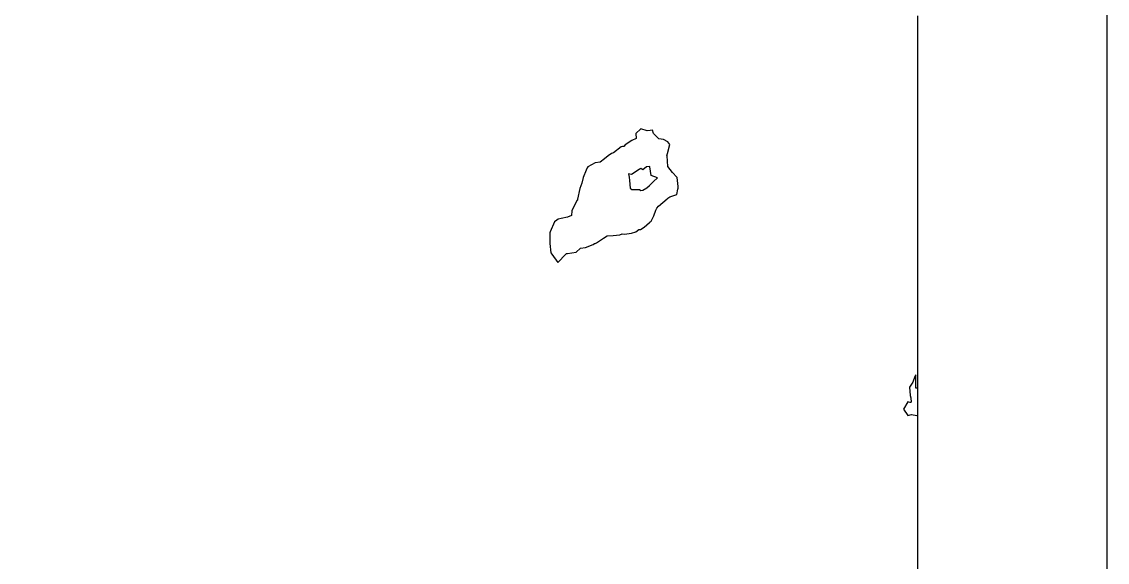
# Model space of a CAD drawing. Header units: millimetres. Extents: x 0 to 500, y 0 to 700.
# Drawn here: x 390.7 to 500, y 462.8 to 517.2 of the extents above; entities that cross this region are included whole.
import ezdxf

# ---------------------------------------------------------------- set-up
doc = ezdxf.new("R2010")
doc.units = ezdxf.units.MM
for name, color, linetype in [('CORTE', 1, 'Continuous'), ('GRABADO', 5, 'Continuous'), ('HOJA', 8, 'Continuous')]:
    doc.layers.add(name, color=color, linetype=linetype)

msp = doc.modelspace()

# ---------------------------------------------------------------- linework, layer by layer
at = {"layer": 'CORTE'}
msp.add_lwpolyline([(480.87, 517.81), (480.87, 516.95), (480.87, 516.08), (480.87, 466.82), (480.87, 465.5), (480.87, 464.5), (480.87, 411.05), (480.87, 409.86), (480.87, 408.69), (480.87, 408.27), (480.87, 408.27), (480.87, 405.42)], dxfattribs=at)
msp.add_lwpolyline([(453.03, 500.23), (453.2, 500.25), (453.62, 500.5), (453.88, 500.75), (454.28, 501.13), (454.69, 501.52), (454.07, 501.75), (453.92, 502.63), (453.9, 502.66), (453.57, 502.6), (453.23, 502.32), (453, 502.44), (452.83, 502.35), (452.09, 501.83), (451.77, 501.92), (451.83, 501.56), (451.88, 501.23), (451.93, 500.48), (452.1, 500.34), (452.88, 500.34), (453.03, 500.23)], close=True, dxfattribs=at)
at = {"layer": 'GRABADO'}
msp.add_lwpolyline([(480.87, 517.52), (480.87, 516.54), (480.87, 480.34), (480.72, 480.34), (480.72, 481.68), (480.6, 481.51), (480.42, 480.94), (480.42, 480.94), (480.41, 480.93), (480.08, 480.41), (480.15, 479.58), (480.21, 479.34), (480.21, 479.33), (480.24, 478.96), (480.24, 478.95), (480.24, 478.94), (480.24, 478.93), (480.23, 478.92), (480.22, 478.91), (480.21, 478.9), (480.2, 478.89), (480.19, 478.89), (480.18, 478.89), (480.18, 478.89), (480.16, 478.89), (480.15, 478.89), (479.91, 478.95), (479.48, 478.21), (479.9, 477.58), (480.27, 477.67), (480.27, 477.67), (480.28, 477.67), (480.29, 477.67), (480.29, 477.67), (480.81, 477.58), (480.82, 477.58), (480.82, 477.58), (480.83, 477.58), (480.83, 477.57), (480.84, 477.57), (480.85, 477.56), (480.86, 477.54), (480.87, 477.53), (480.87, 477.51), (480.87, 470.19), (480.87, 468.7), (480.87, 467.56), (480.87, 416.47)], dxfattribs=at)
msp.add_lwpolyline([(446.93, 494.42), (447.43, 494.49), (448.21, 494.79), (448.35, 494.88), (448.42, 494.88), (448.56, 494.95), (449.26, 495.44), (449.63, 495.65), (450.22, 495.71), (450.9, 495.78), (451.15, 495.86), (451.36, 495.82), (452.06, 495.94), (452.5, 496.06), (452.8, 496.29), (452.98, 496.3), (453.35, 496.53), (453.88, 497.02), (453.96, 497.07), (454.04, 497.15), (454.32, 497.69), (454.52, 498.25), (454.63, 498.46), (454.8, 498.67), (455.67, 499.39), (455.7, 499.41), (455.72, 499.47), (455.92, 499.6), (456.64, 499.82), (456.73, 500.36), (456.79, 500.46), (456.79, 500.62), (456.67, 501.53), (456.65, 501.56), (456.19, 502.06), (455.75, 502.64), (455.71, 503.17), (455.67, 503.71), (455.64, 503.76), (455.66, 503.87), (455.71, 503.96), (455.93, 504.87), (455.73, 505.15), (455.3, 505.37), (454.82, 505.44), (454.29, 505.96), (454.19, 506.3), (453.94, 506.26), (453.66, 506.24), (453.02, 506.43), (452.5, 505.97), (452.56, 505.47), (452.11, 505.27), (451.44, 504.83), (451.3, 504.68), (451.17, 504.67), (451.03, 504.63), (450.27, 504.04), (450.07, 503.95), (449.74, 503.72), (449.34, 503.41), (448.91, 503.1), (448.4, 503.03), (447.67, 502.61), (447.6, 502.52), (447.52, 502.29), (447.2, 501.53), (447.06, 500.97), (446.87, 500.42), (446.64, 499.36), (446.62, 499.32), (446.62, 499.25), (446.58, 499.23), (446.06, 498.2), (446.04, 497.71), (445.62, 497.56), (445, 497.41), (444.7, 497.34), (444.55, 497.24), (444.31, 497.06), (443.89, 496.06), (443.85, 495.98), (443.85, 495.96), (443.85, 494.89), (443.94, 493.96), (444.06, 493.82), (444.67, 492.99), (445.47, 493.83), (445.53, 493.88), (445.59, 493.89), (445.62, 493.89), (446.49, 494.02), (446.93, 494.42)], close=True, dxfattribs=at)
at = {"layer": 'HOJA'}
msp.add_lwpolyline([(0, 0), (500, 0), (500, 700), (0, 700)], close=True, dxfattribs=at)

doc.saveas('drawing.dxf')
